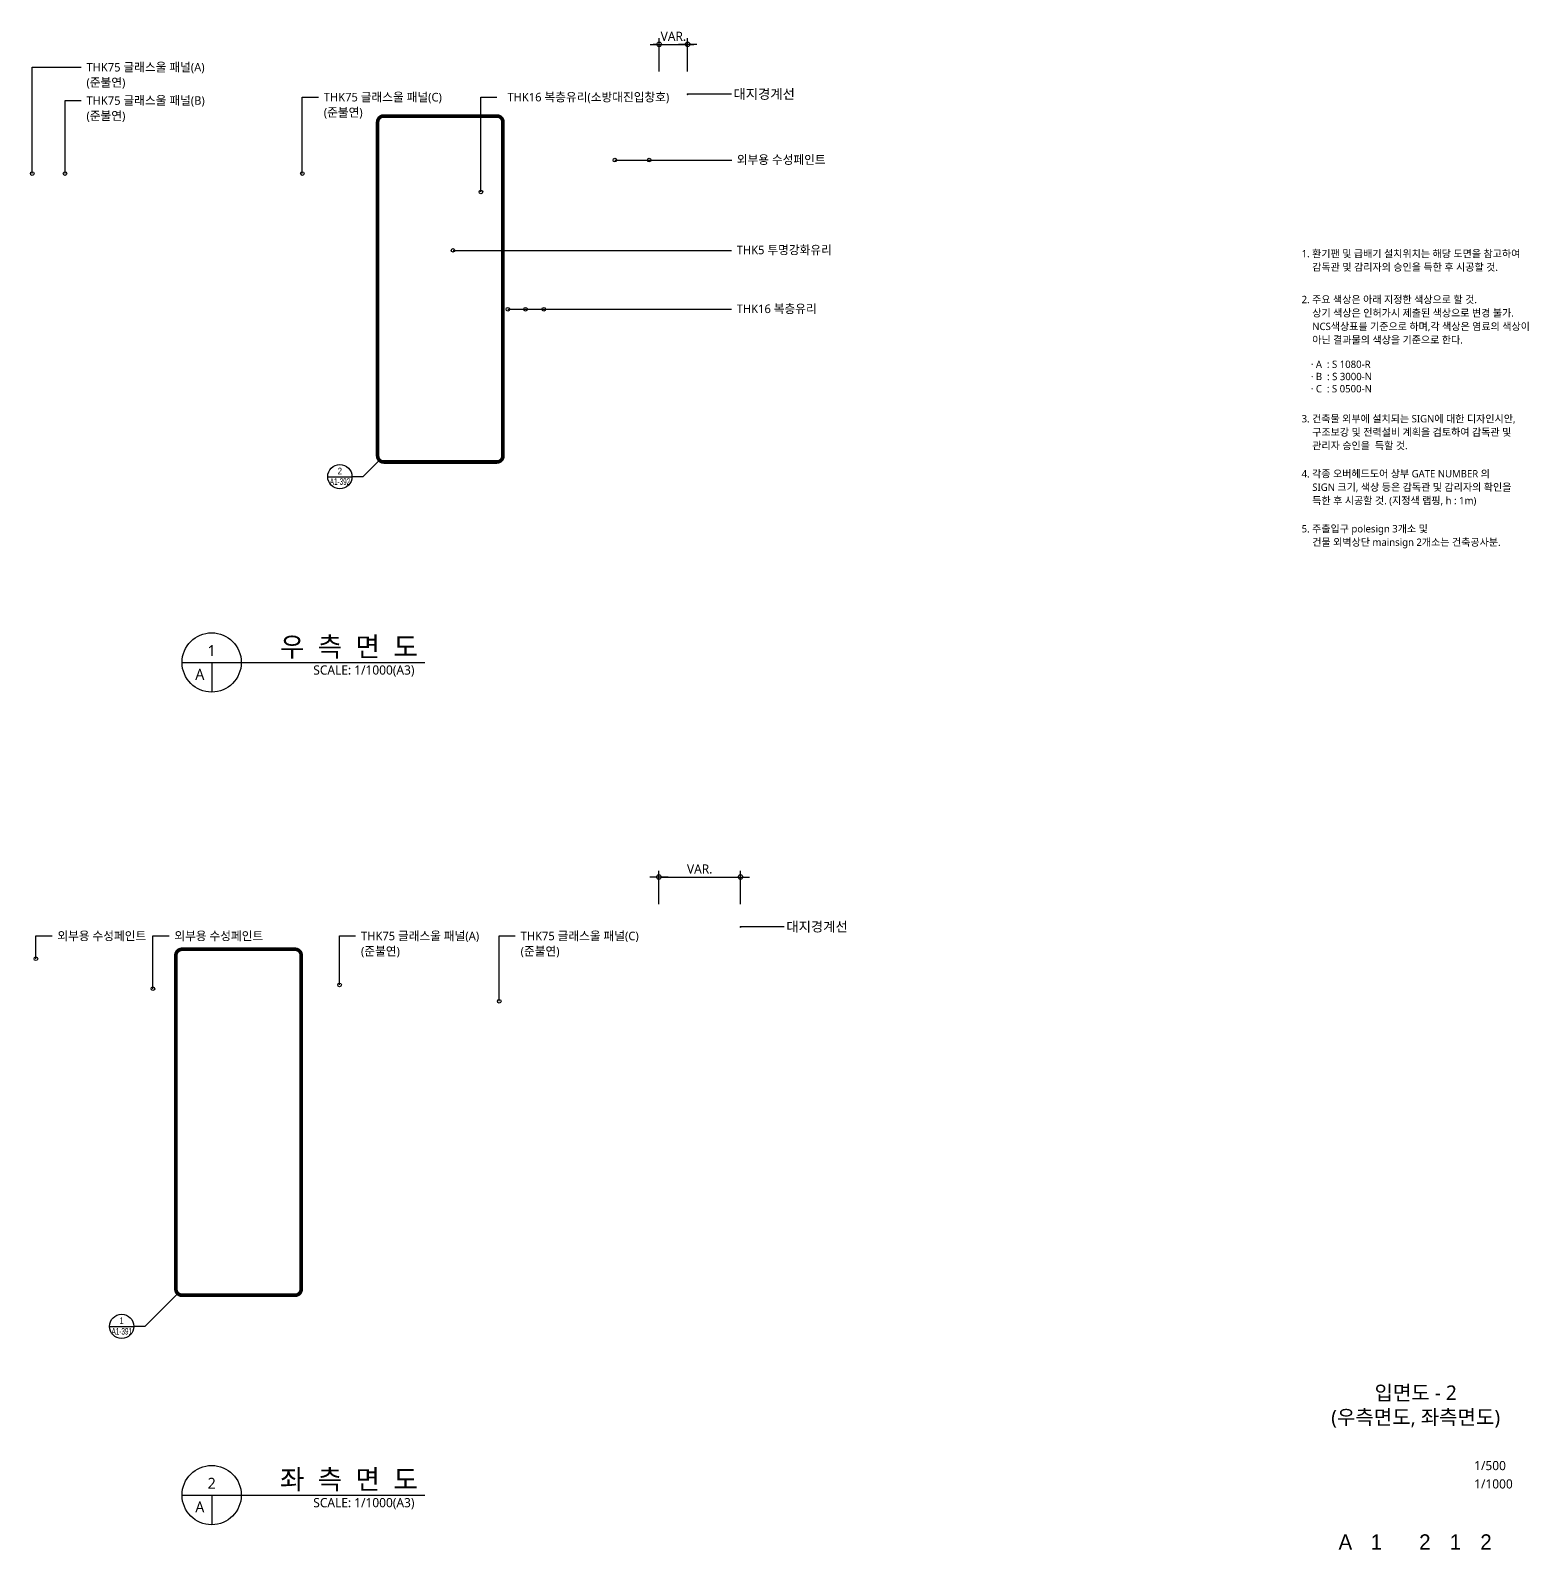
# Model space of a CAD drawing. Header units: millimetres. Extents: x 42812585 to 43598933, y 1349930 to 1612152.
# Drawn here: x 43353878 to 43598933, y 1349930 to 1598454 of the extents above; entities that cross this region are included whole.
import ezdxf
from ezdxf.enums import TextEntityAlignment as Align

# ---------------------------------------------------------------- set-up
doc = ezdxf.new("R2010")
doc.units = ezdxf.units.MM
doc.header["$LTSCALE"] = 1000
doc.header["$MEASUREMENT"] = 0
doc.header["$PDSIZE"] = -10
doc.linetypes.add('SYM$0$DASHDOT', pattern=[1, 0.5, -0.25, 0, -0.25])
doc.layers.get('0').update_dxf_attribs({"linetype": 'CONTINUOUS'})
doc.layers.get('Defpoints').update_dxf_attribs({"color": 171, "linetype": 'CONTINUOUS'})
for name, color, linetype in [('LED', 7, 'CONTINUOUS'), ('NDIM', 7, 'CONTINUOUS'), ('SYM', 7, 'CONTINUOUS'), ('TEXT', 3, 'CONTINUOUS'), ('TEXT(MIN)', 7, 'CONTINUOUS'), ('TEXT-TITLE', 6, 'CONTINUOUS'), ('TEXT-기입', 6, 'CONTINUOUS'), ('구간정리', 6, 'CONTINUOUS'), ('구간정리-TEXT', 3, 'CONTINUOUS')]:
    doc.layers.add(name, color=color, linetype=linetype)
doc.styles.add('CGS', font='cgse', dxfattribs={"bigfont": 'cgs'})
doc.styles.add('SYM$0$ARIAL', font='arial.ttf')
doc.styles.add('SYM$0$돋움', font='', dxfattribs={"width": 0.9})
doc.styles.add('나눔바른고딕', font='NanumBarunGothic.ttf')
doc.styles.get('SYM$0$돋움').set_extended_font_data('Dotum')
doc.dimstyles.new('NDIM 1200', dxfattribs={"dimscale": 500, "dimtxt": 3, "dimasz": 1, "dimexe": 2, "dimexo": 2, "dimgap": 1, "dimtad": 1, "dimdec": 0, "dimdsep": 46, "dimtxsty": 'CGS', "dimblk": 'DOT0', "dimcen": 1, "dimdle": 8, "dimclrd": 2, "dimclre": 2, "dimclrt": 2, "dimadec": 0, "dimazin": 0, "dimtfac": 1, "dimtdec": 0, "dimtix": 1, "dimtmove": 2, "dimatfit": 3, "dimldrblk": 'DOT0', "dimfxl": 1, "dimtolj": 1, "dimtzin": 0, "dimlwd": -1, "dimlwe": -1, "dimarcsym": 0})

# ---------------------------------------------------------------- blocks, each defined once
blk = doc.blocks.new('DOT0')
blk.add_line((-3, 0), (3, 0))
at = {"color": 6}
blk.add_circle((0, 0), 0.75, dxfattribs=at)
blk = doc.blocks.new('*D9')
at = {"layer": 'Defpoints', "color": 0, "ltscale": 0.4, "transparency": 16777216}
for p in [(43461376, 1596166), (43456726, 1590740), (43461376, 1590740)]:
    blk.add_point(p, dxfattribs=at)
at = {"layer": 'NDIM', "ltscale": 0.4, "transparency": 16777216}
for p, q in [((43456226, 1596166), (43455726, 1596166)), ((43456726, 1591740), (43456726, 1597166)), ((43456726, 1596166), (43461376, 1596166)), ((43461376, 1591740), (43461376, 1597166)), ((43461876, 1596166), (43462376, 1596166))]:
    blk.add_line(p, q, dxfattribs=at)
at = {"layer": 'NDIM', "ltscale": 0.4, "transparency": 16777216, "xscale": 500, "yscale": 500, "zscale": 500}
blk.add_blockref('DOT0', (43456726, 1596166), dxfattribs=at)
at = {"layer": 'NDIM', "ltscale": 0.4, "transparency": 16777216, "xscale": 500, "yscale": 500, "zscale": 500, "rotation": 180}
blk.add_blockref('DOT0', (43461376, 1596166), dxfattribs=at)
at = {"layer": 'NDIM', "ltscale": 0.4, "transparency": 16777216, "insert": (43459051, 1597469), "char_height": 1500, "attachment_point": 5, "style": 'CGS'}
blk.add_mtext('\\A1;{\\fNanumBarunGothic|b0|i0|c129|p50;VAR.}', dxfattribs=at)
blk = doc.blocks.new('*D11')
at = {"layer": 'Defpoints', "color": 0, "ltscale": 0.4, "transparency": 16777216}
for p in [(43470022, 1459958), (43456676, 1454532), (43470022, 1454532)]:
    blk.add_point(p, dxfattribs=at)
at = {"layer": 'NDIM', "ltscale": 0.4, "transparency": 16777216}
for p, q in [((43456676, 1455532), (43456676, 1460958)), ((43457176, 1459958), (43469522, 1459958)), ((43470022, 1455532), (43470022, 1460958))]:
    blk.add_line(p, q, dxfattribs=at)
at = {"layer": 'NDIM', "ltscale": 0.4, "transparency": 16777216, "xscale": 500, "yscale": 500, "zscale": 500, "rotation": 180}
blk.add_blockref('DOT0', (43456676, 1459958), dxfattribs=at)
at = {"layer": 'NDIM', "ltscale": 0.4, "transparency": 16777216, "xscale": 500, "yscale": 500, "zscale": 500}
blk.add_blockref('DOT0', (43470022, 1459958), dxfattribs=at)
at = {"layer": 'NDIM', "ltscale": 0.4, "transparency": 16777216, "insert": (43463349, 1461261), "char_height": 1500, "attachment_point": 5, "style": 'CGS'}
blk.add_mtext('\\A1;{\\fNanumBarunGothic|b0|i0|c129|p50;VAR.}', dxfattribs=at)
blk = doc.blocks.new('sdnjkflnjfgfghgfjh')
at = {"layer": 'TEXT', "style": '나눔바른고딕'}
for s, p in [('1. 환기팬 및 급배기 설치위치는 해당 도면을 참고하여', (43561804, 1561928)), ('감독관 및 감리자의 승인을 득한 후 시공할 것.', (43563544, 1559728)), ('2. 주요 색상은 아래 지정한 색상으로 할 것.', (43561804, 1554428)), ('상기 색상은 인허가시 제출된 색상으로 변경 불가.', (43563544, 1552228)), ('아닌 결과물의 색상을 기준으로 한다.', (43563544, 1547828)), ('NCS색상표를 기준으로 하며,각 색상은 염료의 색상이', (43563544, 1550028)), ('3. 건축물 외부에 설치되는 SIGN에 대한 디자인시안, ', (43561804, 1534928)), ('구조보강 및 전력설비 계획을 검토하여 감독관 및', (43563544, 1532728)), ('관리자 승인을  득할 것.', (43563544, 1530528)), ('4. 각종 오버헤드도어 상부 GATE NUMBER 의', (43561804, 1525928)), ('SIGN 크기, 색상 등은 감독관 및 감리자의 확인을', (43563544, 1523728)), ('득한 후 시공할 것. (지정색 랩핑, h : 1m)', (43563544, 1521528)), ('5. 주출입구 polesign 3개소 및 ', (43561804, 1516928)), ('건물 외벽상단 mainsign 2개소는 건축공사분.', (43563544, 1514728))]:
    blk.add_text(s, height=1200, dxfattribs=at).set_placement(p, align=Align.MIDDLE_LEFT)
at = {"layer": 'TEXT', "color": 1, "style": '나눔바른고딕'}
for s, p in [('· A  : S 1080-R', (43563312, 1543835)), ('· B  : S 3000-N', (43563312, 1541835)), ('· C  : S 0500-N', (43563312, 1539835))]:
    blk.add_text(s, height=1200, dxfattribs=at).set_placement(p, align=Align.MIDDLE_LEFT)
blk = doc.blocks.new('SYM$0$det-tar-wi')
at = {"layer": '구간정리', "ltscale": 0.2}
blk.add_line((0, 0), (11, 0), dxfattribs=at)
blk.add_circle((5.5, 0), 5.5, dxfattribs=at)
at = {"layer": '구간정리-TEXT', "color": 3, "style": 'SYM$0$ARIAL'}
blk.add_attdef('2', text='', height=3, dxfattribs=at).set_placement((5.5, 2.58), align=Align.MIDDLE_CENTER)
at = {"layer": '구간정리-TEXT', "color": 3, "style": 'SYM$0$ARIAL', "width": 0.6}
blk.add_attdef('A1.00', text='', height=3, dxfattribs=at).set_placement((5.57, -2.22), align=Align.MIDDLE_CENTER)

msp = doc.modelspace()

# ---------------------------------------------------------------- linework, layer by layer
at = {"ltscale": 10000}
for points in [[(43449487.5, 1577237.5), (43468586.7, 1577237.5)], [(43423007.8, 1562473.1), (43468574.3, 1562473.1)], [(43431976.3, 1552847.6), (43468574.3, 1552847.6)]]:
    msp.add_lwpolyline(points, dxfattribs=at)
at = {"layer": 'LED'}
for p, q in [((43468535.8, 1588000.2), (43461376.3, 1588000.2)), ((43477181.2, 1451792.1), (43470021.7, 1451792.1))]:
    msp.add_line(p, q, dxfattribs=at)
for points in [[(43354178.2, 1575027.6), (43354178.2, 1592453.2), (43362174.8, 1592453.2)], [(43359544.7, 1575027.6), (43359544.7, 1587002.3), (43362174.8, 1587002.3)], [(43398358.4, 1575027.6), (43398358.4, 1587554), (43400988.4, 1587554)], [(43427564.1, 1572018.7), (43427564.1, 1587554), (43430194.2, 1587554)], [(43354787.1, 1446589.6), (43354787.1, 1450334.2), (43357417.2, 1450334.2)], [(43373921.4, 1441691.7), (43373921.4, 1450334.2), (43376551.4, 1450334.2)], [(43404449.5, 1442306.6), (43404449.5, 1450334.2), (43407079.6, 1450334.2)], [(43430561.4, 1439631.8), (43430561.4, 1450334.2), (43433191.5, 1450334.2)]]:
    msp.add_lwpolyline(points, dxfattribs=at)
at = {"layer": 'LED', "const_width": 150}
for points in [[(43461376.3, 1588075.2, 1), (43461376.3, 1587925.2, 1)], [(43470021.7, 1451867.1, 1), (43470021.7, 1451717.1, 1)]]:
    msp.add_lwpolyline(points, format="xyb", close=True, dxfattribs=at)
at = {"layer": 'LED'}
for centre in [(43449487.5, 1577237.5), (43455108.1, 1577237.5), (43354178.2, 1575027.6), (43359544.7, 1575027.6), (43398358.4, 1575027.6), (43427564.1, 1572018.7), (43423007.8, 1562473.1), (43431976.3, 1552847.6), (43434881.2, 1552847.6), (43437843.8, 1552847.6), (43354787.1, 1446589.6), (43373921.4, 1441691.7), (43404449.5, 1442306.6), (43430561.4, 1439631.8)]:
    msp.add_circle(centre, 300, dxfattribs=at)
at = {"layer": 'SYM'}
for p, q in [((43378683.3, 1495054.8), (43418395.2, 1495054.8)), ((43383531.8, 1495054.8), (43383531.8, 1490206.3)), ((43378683.3, 1358846.7), (43418395.2, 1358846.7)), ((43383531.8, 1358846.7), (43383531.8, 1353998.2))]:
    msp.add_line(p, q, dxfattribs=at)
for centre in [(43383531.8, 1495054.8), (43383531.8, 1358846.7)]:
    msp.add_circle(centre, 4848.5, dxfattribs=at)
at = {"layer": '구간정리', "linetype": 'SYM$0$DASHDOT', "ltscale": 2, "const_width": 600}
for points in [[(43411676.3, 1584447.6), (43430176.3, 1584447.6, -0.41421356), (43431176.3, 1583447.6), (43431176.3, 1528847.6, -0.41421356), (43430176.3, 1527847.6), (43411676.3, 1527847.6, -0.41421356), (43410676.3, 1528847.6), (43410676.3, 1583447.6, -0.41421356)], [(43378676.3, 1448139.5), (43397176.3, 1448139.5, -0.41421356), (43398176.3, 1447139.5), (43398176.3, 1392539.5, -0.41421356), (43397176.3, 1391539.5), (43378676.3, 1391539.5, -0.41421356), (43377676.3, 1392539.5), (43377676.3, 1447139.5, -0.41421356)]]:
    msp.add_lwpolyline(points, format="xyb", close=True, dxfattribs=at)
at = {"layer": '구간정리', "ltscale": 0.2}
for points in [[(43410969.2, 1528140.5), (43408276.3, 1525447.6), (43406476.3, 1525447.6)], [(43377969.2, 1391832.4), (43372583.4, 1386446.6), (43370783.4, 1386446.6)]]:
    msp.add_lwpolyline(points, dxfattribs=at)

# ---------------------------------------------------------------- block references
at = {"ltscale": 10000}
msp.add_blockref('sdnjkflnjfgfghgfjh', (0, 0), dxfattribs=at)
at = {"layer": '구간정리'}
ref = msp.add_blockref('SYM$0$det-tar-wi', (43402516.3, 1525447.6), dxfattribs=dict(at, xscale=360, yscale=360, zscale=360))
ref.add_attrib('A1.00', 'A1-392', dxfattribs={"layer": '구간정리-TEXT', "color": 3, "height": 1080, "style": 'SYM$0$돋움', "width": 0.6}).set_placement((43404520.5, 1524647.2), align=Align.MIDDLE_CENTER)
ref.add_attrib('2', '2', dxfattribs={"layer": '구간정리-TEXT', "color": 3, "height": 1080, "style": 'SYM$0$돋움', "width": 0.9}).set_placement((43404496.3, 1526377.6), align=Align.MIDDLE_CENTER)
ref = msp.add_blockref('SYM$0$det-tar-wi', (43366823.4, 1386446.6), dxfattribs=dict(at, xscale=360, yscale=360, zscale=360))
ref.add_attrib('A1.00', 'A1-391', dxfattribs={"layer": '구간정리-TEXT', "color": 3, "height": 1080, "style": 'SYM$0$돋움', "width": 0.6}).set_placement((43368827.6, 1385646.2), align=Align.MIDDLE_CENTER)
ref.add_attrib('2', '1', dxfattribs={"layer": '구간정리-TEXT', "color": 3, "height": 1080, "style": 'SYM$0$돋움', "width": 0.9}).set_placement((43368803.4, 1387376.6), align=Align.MIDDLE_CENTER)

# ---------------------------------------------------------------- texts
at = {"layer": 'TEXT', "style": '나눔바른고딕'}
for s, height, p in [('대지경계선', 1600, (43468880.7, 1587244.2)), ('우  측  면  도', 3200, (43394686, 1496024.5)), ('대지경계선', 1600, (43477526.1, 1451036.1)), ('좌  측  면  도', 3200, (43394686, 1359816.4))]:
    msp.add_text(s, height=height, dxfattribs=at).set_placement(p)
for s, p in [('1', (43383531.8, 1496994.2)), ('A', (43381592.4, 1493115.4)), ('2', (43383531.8, 1360786.1)), ('A', (43381592.4, 1356907.3))]:
    msp.add_text(s, height=1800, dxfattribs=at).set_placement(p, align=Align.MIDDLE)
for p in [(43416698.9, 1494570), (43416698.9, 1358361.8)]:
    msp.add_text('SCALE: 1/1000(A3)', height=1500, dxfattribs=at).set_placement(p, align=Align.TOP_RIGHT)
at = {"layer": 'TEXT(MIN)', "style": '나눔바른고딕'}
for s, p in [('THK75 글래스울 패널(A)', (43363048.1, 1592432.2)), ('(준불연)', (43363048.1, 1589932.2)), ('THK75 글래스울 패널(C)', (43401861.8, 1587532.9)), ('THK16 복층유리(소방대진입창호)', (43431905.4, 1587532.9)), ('THK75 글래스울 패널(B)', (43363048.1, 1586981.2)), ('(준불연)', (43401861.8, 1585032.9)), ('(준불연)', (43363048.1, 1584481.2)), ('외부용 수성페인트', (43469426.2, 1577297)), ('THK5 투명강화유리', (43469413.8, 1562532.7)), ('THK16 복층유리', (43469413.8, 1552907.1)), ('외부용 수성페인트', (43358290.5, 1450313.2)), ('외부용 수성페인트', (43377424.8, 1450313.2)), ('THK75 글래스울 패널(A)', (43407952.9, 1450313.2)), ('THK75 글래스울 패널(C)', (43434064.8, 1450313.2)), ('(준불연)', (43407952.9, 1447813.2)), ('(준불연)', (43434064.8, 1447813.2))]:
    msp.add_text(s, height=1400, dxfattribs=at).set_placement(p, align=Align.MIDDLE_LEFT)
at = {"layer": 'TEXT-TITLE', "style": '나눔바른고딕'}
for s, p in [('입면도 - 2', (43580462.2, 1375586.8)), ('(우측면도, 좌측면도)', (43580462.2, 1371586.8))]:
    msp.add_text(s, height=2400, dxfattribs=at).set_placement(p, align=Align.MIDDLE_CENTER)
at = {"layer": 'TEXT-기입', "style": '나눔바른고딕'}
for s, p in [('1/500', (43590025.3, 1362479.5)), ('1/1000', (43590025.3, 1359479.5))]:
    msp.add_text(s, height=1500, dxfattribs=at).set_placement(p, align=Align.BOTTOM_LEFT)
at = {"layer": 'TEXT-기입', "style": 'CGS'}
for s, p in [('A', (43568962.2, 1351179.5)), ('1', (43574025, 1351179.5)), ('2', (43581962.2, 1351179.5)), ('1', (43586962.2, 1351179.5)), ('2', (43591962.2, 1351179.5))]:
    msp.add_text(s, height=2500, dxfattribs=at).set_placement(p, align=Align.MIDDLE_CENTER)

# ---------------------------------------------------------------- dimensions: what is measured, and where the dimension line sits
at = {"layer": 'NDIM', "ltscale": 0.4}
for base, p1, p2, picture, middle in [((43461376.3, 1596166.2), (43456726.3, 1590740.5), (43461376.3, 1590740.5), '*D9', (43459051.3, 1597469.3)), ((43470021.7, 1459958.1), (43456676.3, 1454532.4), (43470021.7, 1454532.4), '*D11', (43463349, 1461261.2))]:
    dim = msp.add_linear_dim(base=base, p1=p1, p2=p2, text='{\\fNanumBarunGothic|b0|i0|c129|p50;VAR.}', dimstyle='NDIM 1200', override={"dimclrd": 256, "dimclre": 256, "dimclrt": 256}, dxfattribs=at)
    dim.commit()
    dim.dimension.update_dxf_attribs({"geometry": picture, "text_midpoint": middle})

doc.saveas('drawing.dxf')
